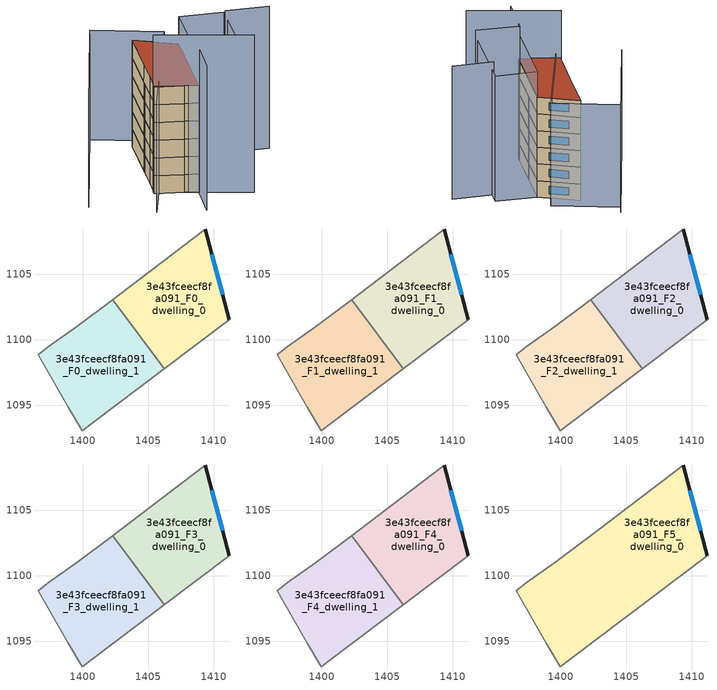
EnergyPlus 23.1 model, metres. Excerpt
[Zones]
3e43fceecf8fa091_F0_dwelling_0
 floor ground (EU_floor_Construction): 1409.37,1108.44 1411.17,1101.54 1406.23,1097.79 1402.27,1103.07 1402.77,1103.44 z0
 wall outside (EU_wall_Construction): 1411.17,1101.54 1409.37,1108.44 z0:3
 wall adiabatic (EU_wall_Construction): 1406.23,1097.79 1411.17,1101.54 / 1409.37,1108.44 1402.77,1103.44 1402.27,1103.07 z0:3
 wall to 3e43fceecf8fa091_F0_dwelling_1 (EU_wall_Construction): 1402.27,1103.07 1406.23,1097.79 z0:3
 window (EU_Window_Construction): 1410.68,1103.44 1409.87,1106.54 z0.83:2.17
3e43fceecf8fa091_F0_dwelling_1
 floor ground (EU_floor_Construction): 1402.27,1103.07 1406.23,1097.79 1400.76,1093.64 1399.96,1093.04 1398.86,1094.84 1396.56,1098.84 1397.36,1099.44 1399.56,1101.04 z0
 wall adiabatic (EU_wall_Construction): 1402.27,1103.07 1399.56,1101.04 1397.36,1099.44 1396.56,1098.84 1398.86,1094.84 1399.96,1093.04 1400.76,1093.64 1406.23,1097.79 z0:3
3e43fceecf8fa091_F1_dwelling_0
 floor to 3e43fceecf8fa091_F0_dwelling_0 (EU_floor_Construction): 1409.37,1108.44 1411.17,1101.54 1406.23,1097.79 1402.27,1103.07 1402.76,1103.44 z3
 wall outside (EU_wall_Construction): 1411.17,1101.54 1409.37,1108.44 z3:6
 wall adiabatic (EU_wall_Construction): 1406.23,1097.79 1411.17,1101.54 / 1409.37,1108.44 1402.77,1103.44 1402.27,1103.07 z3:6
 wall to 3e43fceecf8fa091_F1_dwelling_1 (EU_wall_Construction): 1402.27,1103.07 1406.23,1097.79 z3:6
 window (EU_Window_Construction): 1410.68,1103.44 1409.87,1106.54 z3.83:5.17
3e43fceecf8fa091_F1_dwelling_1
 floor to 3e43fceecf8fa091_F0_dwelling_1 (EU_floor_Construction): 1402.27,1103.07 1406.23,1097.79 1400.76,1093.64 1399.96,1093.04 1398.86,1094.84 1396.56,1098.84 1397.36,1099.44 1399.56,1101.04 z3
 wall adiabatic (EU_wall_Construction): 1402.27,1103.07 1399.56,1101.04 1397.36,1099.44 1396.56,1098.84 1398.86,1094.84 1399.96,1093.04 1400.76,1093.64 1406.23,1097.79 z3:6
3e43fceecf8fa091_F2_dwelling_0
 floor to 3e43fceecf8fa091_F1_dwelling_0 (EU_floor_Construction): 1409.37,1108.44 1411.17,1101.54 1406.23,1097.79 1402.27,1103.07 1402.76,1103.44 z6
 wall outside (EU_wall_Construction): 1411.17,1101.54 1409.37,1108.44 z6:9
 wall adiabatic (EU_wall_Construction): 1406.23,1097.79 1411.17,1101.54 / 1409.37,1108.44 1402.77,1103.44 1402.27,1103.07 z6:9
 wall to 3e43fceecf8fa091_F2_dwelling_1 (EU_wall_Construction): 1402.27,1103.07 1406.23,1097.79 z6:9
 window (EU_Window_Construction): 1410.68,1103.44 1409.87,1106.54 z6.83:8.17
3e43fceecf8fa091_F2_dwelling_1
 floor to 3e43fceecf8fa091_F1_dwelling_1 (EU_floor_Construction): 1402.27,1103.07 1406.23,1097.79 1400.76,1093.64 1399.96,1093.04 1398.86,1094.84 1396.56,1098.84 1397.36,1099.44 1399.56,1101.04 z6
 wall adiabatic (EU_wall_Construction): 1402.27,1103.07 1399.56,1101.04 1397.36,1099.44 1396.56,1098.84 1398.86,1094.84 1399.96,1093.04 1400.76,1093.64 1406.23,1097.79 z6:9
3e43fceecf8fa091_F3_dwelling_0
 floor to 3e43fceecf8fa091_F2_dwelling_0 (EU_floor_Construction): 1409.37,1108.44 1411.17,1101.54 1406.23,1097.79 1402.27,1103.07 1402.76,1103.44 z9
 wall outside (EU_wall_Construction): 1411.17,1101.54 1409.37,1108.44 z9:12
 wall adiabatic (EU_wall_Construction): 1406.23,1097.79 1411.17,1101.54 / 1409.37,1108.44 1402.77,1103.44 1402.27,1103.07 z9:12
 wall to 3e43fceecf8fa091_F3_dwelling_1 (EU_wall_Construction): 1402.27,1103.07 1406.23,1097.79 z9:12
 window (EU_Window_Construction): 1410.68,1103.44 1409.87,1106.54 z9.83:11.17
3e43fceecf8fa091_F3_dwelling_1
 floor to 3e43fceecf8fa091_F2_dwelling_1 (EU_floor_Construction): 1402.27,1103.07 1406.23,1097.79 1400.76,1093.64 1399.96,1093.04 1398.86,1094.84 1396.56,1098.84 1397.36,1099.44 1399.56,1101.04 z9
 wall adiabatic (EU_wall_Construction): 1402.27,1103.07 1399.56,1101.04 1397.36,1099.44 1396.56,1098.84 1398.86,1094.84 1399.96,1093.04 1400.76,1093.64 1406.23,1097.79 z9:12
3e43fceecf8fa091_F4_dwelling_0
 floor to 3e43fceecf8fa091_F3_dwelling_0 (EU_floor_Construction): 1409.37,1108.44 1411.17,1101.54 1406.23,1097.79 1402.27,1103.07 1402.76,1103.44 z12
 wall outside (EU_wall_Construction): 1411.17,1101.54 1409.37,1108.44 z12:15
 wall adiabatic (EU_wall_Construction): 1406.23,1097.79 1411.17,1101.54 / 1409.37,1108.44 1402.77,1103.44 1402.27,1103.07 z12:15
 wall to 3e43fceecf8fa091_F4_dwelling_1 (EU_wall_Construction): 1402.27,1103.07 1406.23,1097.79 z12:15
 window (EU_Window_Construction): 1410.68,1103.44 1409.87,1106.54 z12.83:14.17
3e43fceecf8fa091_F4_dwelling_1
 floor to 3e43fceecf8fa091_F3_dwelling_1 (EU_floor_Construction): 1402.27,1103.07 1406.23,1097.79 1400.76,1093.64 1399.96,1093.04 1398.86,1094.84 1396.56,1098.84 1397.36,1099.44 1399.56,1101.04 z12
 wall adiabatic (EU_wall_Construction): 1402.27,1103.07 1399.56,1101.04 1397.36,1099.44 1396.56,1098.84 1398.86,1094.84 1399.96,1093.04 1400.76,1093.64 1406.23,1097.79 z12:15
3e43fceecf8fa091_F5_dwelling_0
 floor to 3e43fceecf8fa091_F4_dwelling_0 (EU_floor_Construction): 1409.37,1108.44 1411.17,1101.54 1406.23,1097.79 1402.27,1103.07 1402.76,1103.44 z15
 floor to 3e43fceecf8fa091_F4_dwelling_1 (EU_floor_Construction): 1402.27,1103.07 1406.23,1097.79 1400.76,1093.64 1399.96,1093.04 1398.86,1094.84 1396.56,1098.84 1397.36,1099.44 1399.56,1101.04 z15
 wall outside (EU_wall_Construction): 1411.17,1101.54 1409.37,1108.44 z15:18
 wall adiabatic (EU_wall_Construction): 1409.37,1108.44 1402.77,1103.44 1399.56,1101.04 1397.36,1099.44 1396.56,1098.84 1398.86,1094.84 1399.96,1093.04 1400.76,1093.64 1411.17,1101.54 z15:18
 window (EU_Window_Construction): 1410.68,1103.44 1409.87,1106.54 z15.83:17.17
 roof outside (EU_roof_Construction): 1411.17,1101.54 1409.37,1108.44 1402.77,1103.44 1399.56,1101.04 1397.36,1099.44 1396.56,1098.84 1398.86,1094.84 1399.96,1093.04 1400.76,1093.64 z18
shading: 1396.83,1099.17 1403.3,1085.37 z0:26.6; 1394.9,1089.35 1400.76,1093.64 / 1400.76,1093.64 1405.02,1087.82 z0:24.4; 1400.66,1093.56 1411.17,1101.54 / 1411.17,1101.54 1415.37,1096.01 / 1415.37,1096.01 1404.86,1088.03 / 1404.86,1088.03 1400.66,1093.56 z0:22.6; 1408.87,1115.25 1413.1,1104.86 / 1413.1,1104.86 1391.15,1095.94 z0:18.5; 1410.35,1115.92 1388.32,1105.94 z0:17; 1413.37,1094.83 1417.62,1089.5 z0:24
[Building]
EU S2 Campaign: North Axis=0; Terrain=City; Solar Distribution=FullExterior
[Site:Location]
Lyon-Bron: Latitude=45.75; Longitude=5; Time Zone=1; Elevation=198
[SizingPeriod:WeatherFileDays]
AnnualSizingPeriod: Begin Month=1; Begin Day of Month=1; End Month=12; End Day of Month=31; Day of Week for Start Day=Monday; Use Weather File Daylight Saving Period=No; Use Weather File Rain and Snow Indicators=No
[MATERIAL]
EU_InternalMass_Material: Roughness=MediumRough; Thickness=0.1; Conductivity=1; Density=1800; Specific Heat=900; Thermal Absorptance=0.9; Solar Absorptance=0.7; Visible Absorptance=0.7
[MATERIAL:NOMASS] Roughness=MediumRough; Thermal Absorptance=0.9; Solar Absorptance=0.7; Visible Absorptance=0.7
Name | Thermal Resistance
EU_wall_NoMass | 0.87146
EU_roof_NoMass | 0.842276
EU_floor_NoMass | 0.496999
[WINDOWMATERIAL:SIMPLEGLAZINGSYSTEM]
EU_Window_SimpleGlazing: UFactor=2.2525; Solar Heat Gain Coefficient=0.76; Visible Transmittance=0.76
[CONSTRUCTION]
EU_wall_Construction: EU_wall_NoMass
EU_roof_Construction: EU_roof_NoMass
EU_floor_Construction: EU_floor_NoMass
EU_Window_Construction: EU_Window_SimpleGlazing
EU_InternalMass_Construction: EU_InternalMass_Material
[ZONE] Type=1; Multiplier=1; Ceiling Height=autocalculate; Floor Area=autocalculate; Part of Total Floor Area=Yes
Name | Volume
3e43fceecf8fa091_F0_dwelling_0 | 149.492
3e43fceecf8fa091_F1_dwelling_0; 3e43fceecf8fa091_F2_dwelling_0; 3e43fceecf8fa091_F3_dwelling_0; 3e43fceecf8fa091_F4_dwelling_0; 3e43fceecf8fa091_F0_dwelling_1; 3e43fceecf8fa091_F1_dwelling_1; 3e43fceecf8fa091_F2_dwelling_1; 3e43fceecf8fa091_F3_dwelling_1; 3e43fceecf8fa091_F4_dwelling_1 | 149.49
3e43fceecf8fa091_F5_dwelling_0 | 298.98
[INTERNALMASS] Construction=EU_InternalMass_Construction
Name | Zone or ZoneList | Surface Area
3e43fceecf8fa091_F0_dwelling_0_EU_InternalMass | 3e43fceecf8fa091_F0_dwelling_0 | 49.8305
3e43fceecf8fa091_F0_dwelling_1_EU_InternalMass | 3e43fceecf8fa091_F0_dwelling_1 | 49.8303
3e43fceecf8fa091_F1_dwelling_0_EU_InternalMass | 3e43fceecf8fa091_F1_dwelling_0 | 49.8305
3e43fceecf8fa091_F1_dwelling_1_EU_InternalMass | 3e43fceecf8fa091_F1_dwelling_1 | 49.8303
3e43fceecf8fa091_F2_dwelling_0_EU_InternalMass | 3e43fceecf8fa091_F2_dwelling_0 | 49.8305
3e43fceecf8fa091_F2_dwelling_1_EU_InternalMass | 3e43fceecf8fa091_F2_dwelling_1 | 49.8303
3e43fceecf8fa091_F3_dwelling_0_EU_InternalMass | 3e43fceecf8fa091_F3_dwelling_0 | 49.8305
3e43fceecf8fa091_F3_dwelling_1_EU_InternalMass | 3e43fceecf8fa091_F3_dwelling_1 | 49.8303
3e43fceecf8fa091_F4_dwelling_0_EU_InternalMass | 3e43fceecf8fa091_F4_dwelling_0 | 49.8305
3e43fceecf8fa091_F4_dwelling_1_EU_InternalMass | 3e43fceecf8fa091_F4_dwelling_1 | 49.8303
3e43fceecf8fa091_F5_dwelling_0_EU_InternalMass | 3e43fceecf8fa091_F5_dwelling_0 | 99.6626
[OTHEREQUIPMENT] Fuel Type=Electricity; Design Level Calculation Method=Watts/Area; Power per Zone Floor Area=1; Fraction Latent=0; Fraction Radiant=0; Fraction Lost=0; Carbon Dioxide Generation Rate=0; EndUse Subcategory=EU_Step8_InternalGains
Name | Zone or ZoneList or Space or SpaceList | Schedule
EU_Step8_InternalGain_3e43fceecf8fa091_F0_dwelling_0_f000 | 3e43fceecf8fa091_F0_dwelling_0 | EU_Step8_GainSchedule_3e43fceecf8fa091_F0_dwelling_0_f000
EU_Step8_InternalGain_3e43fceecf8fa091_F0_dwelling_1_f000 | 3e43fceecf8fa091_F0_dwelling_1 | EU_Step8_GainSchedule_3e43fceecf8fa091_F0_dwelling_1_f000
EU_Step8_InternalGain_3e43fceecf8fa091_F1_dwelling_0_f000 | 3e43fceecf8fa091_F1_dwelling_0 | EU_Step8_GainSchedule_3e43fceecf8fa091_F1_dwelling_0_f000
EU_Step8_InternalGain_3e43fceecf8fa091_F1_dwelling_1_f000 | 3e43fceecf8fa091_F1_dwelling_1 | EU_Step8_GainSchedule_3e43fceecf8fa091_F1_dwelling_1_f000
EU_Step8_InternalGain_3e43fceecf8fa091_F2_dwelling_0_f000 | 3e43fceecf8fa091_F2_dwelling_0 | EU_Step8_GainSchedule_3e43fceecf8fa091_F2_dwelling_0_f000
EU_Step8_InternalGain_3e43fceecf8fa091_F2_dwelling_1_f000 | 3e43fceecf8fa091_F2_dwelling_1 | EU_Step8_GainSchedule_3e43fceecf8fa091_F2_dwelling_1_f000
EU_Step8_InternalGain_3e43fceecf8fa091_F3_dwelling_0_f000 | 3e43fceecf8fa091_F3_dwelling_0 | EU_Step8_GainSchedule_3e43fceecf8fa091_F3_dwelling_0_f000
EU_Step8_InternalGain_3e43fceecf8fa091_F3_dwelling_1_f000 | 3e43fceecf8fa091_F3_dwelling_1 | EU_Step8_GainSchedule_3e43fceecf8fa091_F3_dwelling_1_f000
EU_Step8_InternalGain_3e43fceecf8fa091_F4_dwelling_0_f000 | 3e43fceecf8fa091_F4_dwelling_0 | EU_Step8_GainSchedule_3e43fceecf8fa091_F4_dwelling_0_f000
EU_Step8_InternalGain_3e43fceecf8fa091_F4_dwelling_1_f000 | 3e43fceecf8fa091_F4_dwelling_1 | EU_Step8_GainSchedule_3e43fceecf8fa091_F4_dwelling_1_f000
EU_Step8_InternalGain_3e43fceecf8fa091_F5_dwelling_0_f000 | 3e43fceecf8fa091_F5_dwelling_0 | EU_Step8_GainSchedule_3e43fceecf8fa091_F5_dwelling_0_f000
[ZONEVENTILATION:DESIGNFLOWRATE] Schedule=EU_AlwaysOn; Design Flow Rate Calculation Method=AirChanges/Hour; Air Changes per Hour=0.425; Ventilation Type=Natural; Fan Pressure Rise=0; Fan Total Efficiency=1; Constant Term Coefficient=1; Temperature Term Coefficient=0; Velocity Term Coefficient=0; Velocity Squared Term Coefficient=0; Minimum Indoor Temperature=-100; Maximum Indoor Temperature=100; Delta Temperature=-100; Minimum Outdoor Temperature=-100; Maximum Outdoor Temperature=100; Maximum Wind Speed=40
Name | Zone or ZoneList or Space or SpaceList
EU_ConstantAir_3e43fceecf8fa091_F0_dwelling_0 | 3e43fceecf8fa091_F0_dwelling_0
EU_ConstantAir_3e43fceecf8fa091_F0_dwelling_1 | 3e43fceecf8fa091_F0_dwelling_1
EU_ConstantAir_3e43fceecf8fa091_F1_dwelling_0 | 3e43fceecf8fa091_F1_dwelling_0
EU_ConstantAir_3e43fceecf8fa091_F1_dwelling_1 | 3e43fceecf8fa091_F1_dwelling_1
EU_ConstantAir_3e43fceecf8fa091_F2_dwelling_0 | 3e43fceecf8fa091_F2_dwelling_0
EU_ConstantAir_3e43fceecf8fa091_F2_dwelling_1 | 3e43fceecf8fa091_F2_dwelling_1
EU_ConstantAir_3e43fceecf8fa091_F3_dwelling_0 | 3e43fceecf8fa091_F3_dwelling_0
EU_ConstantAir_3e43fceecf8fa091_F3_dwelling_1 | 3e43fceecf8fa091_F3_dwelling_1
EU_ConstantAir_3e43fceecf8fa091_F4_dwelling_0 | 3e43fceecf8fa091_F4_dwelling_0
EU_ConstantAir_3e43fceecf8fa091_F4_dwelling_1 | 3e43fceecf8fa091_F4_dwelling_1
EU_ConstantAir_3e43fceecf8fa091_F5_dwelling_0 | 3e43fceecf8fa091_F5_dwelling_0
[HVACTEMPLATE:THERMOSTAT] Constant Heating Setpoint=20; Constant Cooling Setpoint=50
EU_HeatOnly_3e43fceecf8fa091_F0_dwelling_0; EU_HeatOnly_3e43fceecf8fa091_F0_dwelling_1; EU_HeatOnly_3e43fceecf8fa091_F1_dwelling_0; EU_HeatOnly_3e43fceecf8fa091_F1_dwelling_1; EU_HeatOnly_3e43fceecf8fa091_F2_dwelling_0; EU_HeatOnly_3e43fceecf8fa091_F2_dwelling_1; EU_HeatOnly_3e43fceecf8fa091_F3_dwelling_0; EU_HeatOnly_3e43fceecf8fa091_F3_dwelling_1; EU_HeatOnly_3e43fceecf8fa091_F4_dwelling_0; EU_HeatOnly_3e43fceecf8fa091_F4_dwelling_1; EU_HeatOnly_3e43fceecf8fa091_F5_dwelling_0
[HVACTEMPLATE:ZONE:IDEALLOADSAIRSYSTEM] System Availability Schedule=EU_AlwaysOn; Maximum Heating Supply Air Temperature=50; Minimum Cooling Supply Air Temperature=13; Maximum Heating Supply Air Humidity Ratio=0.0156; Minimum Cooling Supply Air Humidity Ratio=0.0077; Heating Limit=NoLimit; Cooling Limit=NoLimit; Heating Availability Schedule=EU_AlwaysOn; Cooling Availability Schedule=EU_CoolingOff; Dehumidification Control Type=ConstantSensibleHeatRatio; Cooling Sensible Heat Ratio=0.7; Dehumidification Setpoint=60; Humidification Control Type=None; Humidification Setpoint=30; Outdoor Air Method=None; Outdoor Air Flow Rate per Person=0.00944; Outdoor Air Flow Rate per Zone Floor Area=0; Outdoor Air Flow Rate per Zone=0; Demand Controlled Ventilation Type=None; Outdoor Air Economizer Type=NoEconomizer; Heat Recovery Type=None; Sensible Heat Recovery Effectiveness=0.7; Latent Heat Recovery Effectiveness=0.65
Name | Template Thermostat
3e43fceecf8fa091_F0_dwelling_0 | EU_HeatOnly_3e43fceecf8fa091_F0_dwelling_0
3e43fceecf8fa091_F0_dwelling_1 | EU_HeatOnly_3e43fceecf8fa091_F0_dwelling_1
3e43fceecf8fa091_F1_dwelling_0 | EU_HeatOnly_3e43fceecf8fa091_F1_dwelling_0
3e43fceecf8fa091_F1_dwelling_1 | EU_HeatOnly_3e43fceecf8fa091_F1_dwelling_1
3e43fceecf8fa091_F2_dwelling_0 | EU_HeatOnly_3e43fceecf8fa091_F2_dwelling_0
3e43fceecf8fa091_F2_dwelling_1 | EU_HeatOnly_3e43fceecf8fa091_F2_dwelling_1
3e43fceecf8fa091_F3_dwelling_0 | EU_HeatOnly_3e43fceecf8fa091_F3_dwelling_0
3e43fceecf8fa091_F3_dwelling_1 | EU_HeatOnly_3e43fceecf8fa091_F3_dwelling_1
3e43fceecf8fa091_F4_dwelling_0 | EU_HeatOnly_3e43fceecf8fa091_F4_dwelling_0
3e43fceecf8fa091_F4_dwelling_1 | EU_HeatOnly_3e43fceecf8fa091_F4_dwelling_1
3e43fceecf8fa091_F5_dwelling_0 | EU_HeatOnly_3e43fceecf8fa091_F5_dwelling_0
[SIZING:ZONE] Zone Cooling Design Supply Air Temperature Input Method=SupplyAirTemperature; Zone Cooling Design Supply Air Temperature=13; Zone Heating Design Supply Air Temperature Input Method=SupplyAirTemperature; Zone Heating Design Supply Air Temperature=50; Zone Cooling Design Supply Air Humidity Ratio=0.008; Zone Heating Design Supply Air Humidity Ratio=0.008; Cooling Design Air Flow Method=DesignDay; Cooling Design Air Flow Rate=0; Cooling Minimum Air Flow per Zone Floor Area=0.000762; Cooling Minimum Air Flow=0; Cooling Minimum Air Flow Fraction=0.2; Heating Design Air Flow Method=DesignDay; Heating Design Air Flow Rate=0; Heating Maximum Air Flow per Zone Floor Area=0.002032; Heating Maximum Air Flow=0.141576; Heating Maximum Air Flow Fraction=0.3; Account for Dedicated Outdoor Air System=No; Dedicated Outdoor Air System Control Strategy=NeutralSupplyAir; Dedicated Outdoor Air Low Setpoint Temperature for Design=autosize; Dedicated Outdoor Air High Setpoint Temperature for Design=autosize; Zone Load Sizing Method=Sensible Load Only No Latent Load; Zone Latent Cooling Design Supply Air Humidity Ratio Input Method=HumidityRatioDifference; Zone Cooling Design Supply Air Humidity Ratio Difference=0.005; Zone Latent Heating Design Supply Air Humidity Ratio Input Method=HumidityRatioDifference; Zone Humidification Design Supply Air Humidity Ratio Difference=0.005
3e43fceecf8fa091_F0_dwelling_0; 3e43fceecf8fa091_F0_dwelling_1; 3e43fceecf8fa091_F1_dwelling_0; 3e43fceecf8fa091_F1_dwelling_1; 3e43fceecf8fa091_F2_dwelling_0; 3e43fceecf8fa091_F2_dwelling_1; 3e43fceecf8fa091_F3_dwelling_0; 3e43fceecf8fa091_F3_dwelling_1; 3e43fceecf8fa091_F4_dwelling_0; 3e43fceecf8fa091_F4_dwelling_1; 3e43fceecf8fa091_F5_dwelling_0
[SCHEDULE:CONSTANT]
Name | Hourly Value
EU_AlwaysOn | 1
EU_CoolingOff | 0
[SCHEDULE:FILE] Column Number=1; Rows to Skip at Top=0; Number of Hours of Data=8760; Column Separator=Comma; Interpolate to Timestep=No; Minutes per Item=60; Adjust Schedule for Daylight Savings=Yes
Name | File
EU_Step8_GainSchedule_3e43fceecf8fa091_F0_dwelling_0_f000 | ../../schedules/3e43fceecf8fa091/3e43fceecf8fa091_F0_dwelling_0_f000_gain.csv
EU_Step8_GainSchedule_3e43fceecf8fa091_F0_dwelling_1_f000 | ../../schedules/3e43fceecf8fa091/3e43fceecf8fa091_F0_dwelling_1_f000_gain.csv
EU_Step8_GainSchedule_3e43fceecf8fa091_F1_dwelling_0_f000 | ../../schedules/3e43fceecf8fa091/3e43fceecf8fa091_F1_dwelling_0_f000_gain.csv
EU_Step8_GainSchedule_3e43fceecf8fa091_F1_dwelling_1_f000 | ../../schedules/3e43fceecf8fa091/3e43fceecf8fa091_F1_dwelling_1_f000_gain.csv
EU_Step8_GainSchedule_3e43fceecf8fa091_F2_dwelling_0_f000 | ../../schedules/3e43fceecf8fa091/3e43fceecf8fa091_F2_dwelling_0_f000_gain.csv
EU_Step8_GainSchedule_3e43fceecf8fa091_F2_dwelling_1_f000 | ../../schedules/3e43fceecf8fa091/3e43fceecf8fa091_F2_dwelling_1_f000_gain.csv
EU_Step8_GainSchedule_3e43fceecf8fa091_F3_dwelling_0_f000 | ../../schedules/3e43fceecf8fa091/3e43fceecf8fa091_F3_dwelling_0_f000_gain.csv
EU_Step8_GainSchedule_3e43fceecf8fa091_F3_dwelling_1_f000 | ../../schedules/3e43fceecf8fa091/3e43fceecf8fa091_F3_dwelling_1_f000_gain.csv
EU_Step8_GainSchedule_3e43fceecf8fa091_F4_dwelling_0_f000 | ../../schedules/3e43fceecf8fa091/3e43fceecf8fa091_F4_dwelling_0_f000_gain.csv
EU_Step8_GainSchedule_3e43fceecf8fa091_F4_dwelling_1_f000 | ../../schedules/3e43fceecf8fa091/3e43fceecf8fa091_F4_dwelling_1_f000_gain.csv
EU_Step8_GainSchedule_3e43fceecf8fa091_F5_dwelling_0_f000 | ../../schedules/3e43fceecf8fa091/3e43fceecf8fa091_F5_dwelling_0_f000_gain.csv
